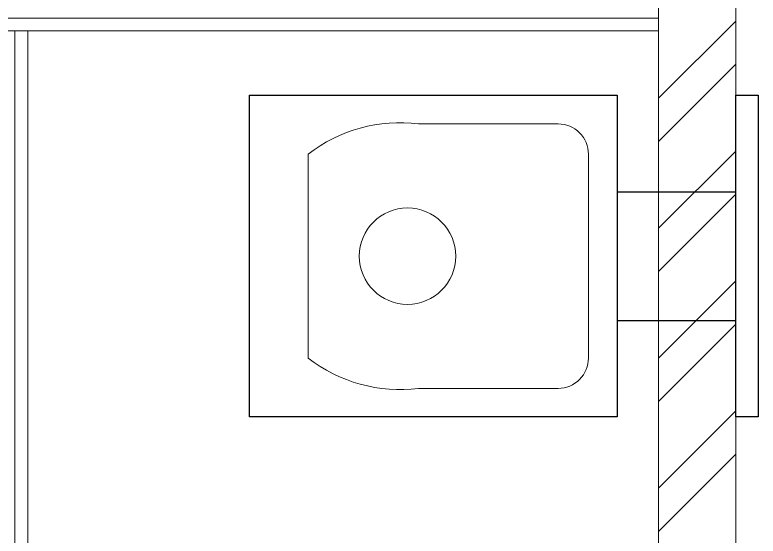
# Model space of a CAD drawing. Header units: inches. Extents: x -19662 to 10260, y -11808 to 5048.
# Drawn here: x -6646 to -5491, y -904 to -94 of the extents above; entities that cross this region are included whole.
import ezdxf

# ---------------------------------------------------------------- set-up
doc = ezdxf.new("R2010")
doc.units = ezdxf.units.IN
doc.header["$MEASUREMENT"] = 0
for name, color, linetype, lineweight in [('floor', 179, 'Continuous', 5), ('furniture', 36, 'Continuous', 0), ('Wall2', 40, 'Continuous', 5)]:
    doc.layers.add(name, color=color, linetype=linetype, lineweight=lineweight)

msp = doc.modelspace()

# ---------------------------------------------------------------- linework, layer by layer
at = {"layer": 'floor', "lineweight": 0, "ltscale": 4}
msp.add_lwpolyline([(-6645.5, -2229), (-6645.5, -119), (-6625.6, -119), (-6625.6, -2229)], close=True, dxfattribs=at)
at = {"layer": 'furniture', "ltscale": 100}
for points in [[(-5645.6, -79), (-5645.6, -99)], [(-5645.6, -99), (-7785.6, -99)], [(-7785.6, -99), (-5645.6, -99)], [(-5645.6, -99), (-5645.6, -119)], [(-5645.6, -119), (-7765.6, -119)]]:
    msp.add_lwpolyline(points, dxfattribs=at)
at = {"layer": 'furniture', "lineweight": 30}
for points in [[(-5710.1, -719), (-6280.9, -719), (-6280.9, -219), (-5710.1, -219)], [(-5525.6, -719), (-5525.6, -219), (-5491, -219), (-5491, -719)]]:
    msp.add_lwpolyline(points, close=True, dxfattribs=at)
at = {"layer": 'furniture'}
msp.add_lwpolyline([(-5801.6, -674.6), (-6018.6, -674.6, -0.199006), (-6190, -627.5), (-6190, -310.5, -0.199006), (-6018.6, -263.4), (-5801.6, -263.4, -0.414214), (-5754.6, -310.5), (-5754.6, -627.5, -0.414214)], format="xyb", close=True, dxfattribs=at)
at = {"layer": 'furniture', "lineweight": 30}
for points in [[(-5710.1, -369), (-5525.6, -369)], [(-5710.1, -569), (-5525.6, -569)]]:
    msp.add_lwpolyline(points, dxfattribs=at)
at = {"layer": 'furniture'}
msp.add_circle((-6035.6, -469), 75, dxfattribs=at)
at = {"layer": 'Wall2', "ltscale": 100}
for points in [[(-5525.6, 91), (-5525.6, -1273.9)], [(-5645.6, -119), (-5645.6, -29)], [(-5645.6, -223.5), (-5525.6, -103.5)], [(-5645.6, -1273.9), (-5645.6, -119)], [(-5645.6, -119), (-5645.6, -119)], [(-5645.6, -290.8), (-5525.6, -170.8)], [(-5645.6, -425.6), (-5525.6, -305.6)], [(-5645.6, -492.9), (-5525.6, -372.9)], [(-5645.6, -627.6), (-5525.6, -507.6)], [(-5645.6, -695), (-5525.6, -575)], [(-5645.6, -829.7), (-5525.6, -709.7)], [(-5645.6, -897), (-5525.6, -777)]]:
    msp.add_lwpolyline(points, dxfattribs=at)

doc.saveas('drawing.dxf')
